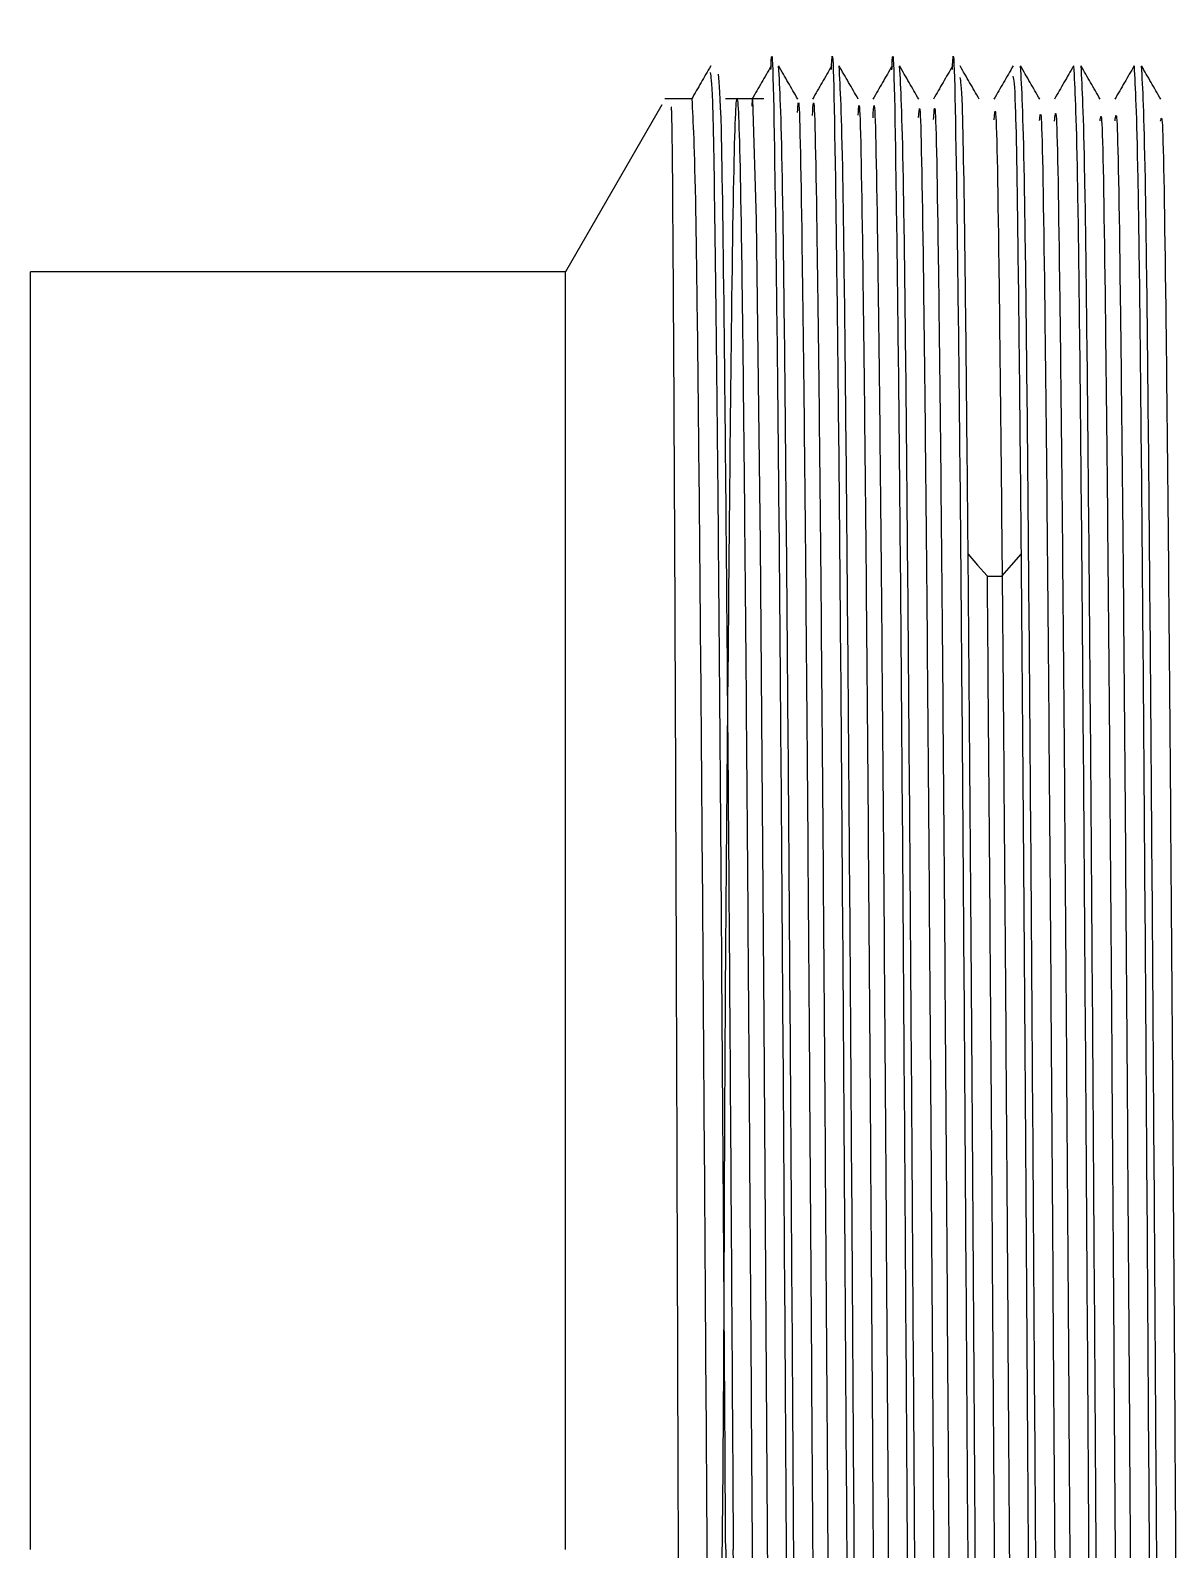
# Model space of a CAD drawing. Header units: millimetres. Extents: x 136 to 282, y 74 to 207.
# Drawn here: x 136.09 to 138.528, y 142.814 to 146.054 of the extents above; entities that cross this region are included whole.
import ezdxf

# ---------------------------------------------------------------- set-up
doc = ezdxf.new("R2010")
doc.units = ezdxf.units.MM

msp = doc.modelspace()

# ---------------------------------------------------------------- linework, layer by layer
at = {"color": 7, "linetype": 'Continuous', "lineweight": 25}
for p, q in [((137.4365, 145.8951), (137.231, 145.5391)), ((137.5005, 145.9077), (137.4431, 145.9077)), ((137.6544, 145.9077), (137.5721, 145.9077)), ((137.231, 145.5391), (136.09, 145.5391)), ((136.09, 142.8141), (136.09, 145.5391)), ((137.231, 142.8141), (137.231, 145.5391)), ((138.1302, 144.8902), (138.1625, 144.8902))]:
    msp.add_line(p, q, dxfattribs=at)
at = {"color": 7, "linetype": 'Continuous', "lineweight": 25, "flags": 128}
for points in [[(137.6292, 145.892), (137.6298, 145.9074), (137.6379, 145.6498), (137.646, 144.9588), (137.654, 143.94), (137.6621, 142.7492), (137.6702, 141.5683), (137.6783, 140.5778), (137.6863, 139.9291), (137.6944, 139.7213), (137.7025, 139.9862), (137.7025, 139.9862)], [(138.0899, 144.9371), (138.11, 144.9137), (138.1302, 144.8903)], [(138.1625, 144.8903), (138.1827, 144.9137), (138.2028, 144.9371)]]:
    msp.add_lwpolyline(points, dxfattribs=at)
at = {"color": 7, "linetype": 'Continuous', "lineweight": 25}
for points, knots in [([(137.6694, 145.9706), (137.6695, 145.973), (137.6723, 146.0578), (137.6777, 145.7777), (137.6858, 145.1187), (137.6938, 144.0539), (137.6992, 143.2274), (137.7019, 142.8141)], [0, 0, 0, 0, 0.00726, 0.255445, 0.50363, 0.751815, 1, 1, 1, 1]), ([(137.7984, 145.9701), (137.7985, 145.9727), (137.8013, 146.0578), (137.8067, 145.7778), (137.8148, 145.1187), (137.8228, 144.0539), (137.8282, 143.2274), (137.8309, 142.8141)], [0, 0, 0, 0, 0.00778, 0.255835, 0.50389, 0.751945, 1, 1, 1, 1]), ([(137.9274, 145.9697), (137.9275, 145.9725), (137.9303, 146.0578), (137.9357, 145.7779), (137.9438, 145.1187), (137.9518, 144.0539), (137.9572, 143.2274), (137.9599, 142.8141)], [0, 0, 0, 0, 0.008175, 0.256131, 0.504088, 0.752044, 1, 1, 1, 1]), ([(138.0564, 145.9701), (138.0565, 145.9727), (138.0593, 146.0578), (138.0647, 145.7778), (138.0728, 145.1187), (138.0808, 144.0539), (138.0862, 143.2274), (138.0889, 142.8141)], [0, 0, 0, 0, 0.007792, 0.255844, 0.503896, 0.751948, 1, 1, 1, 1]), ([(137.5408, 145.9779), (137.5339, 145.9661), (137.5203, 145.9425), (137.5067, 145.919), (137.4999, 145.9072)], [0, 0, 0, 0, 0.499976, 1, 1, 1, 1]), ([(137.5729, 142.8141), (137.5711, 143.0988), (137.5674, 143.6683), (137.5618, 144.4601), (137.5563, 145.1343), (137.5507, 145.6344), (137.5454, 145.9381), (137.542, 145.9557), (137.5404, 145.9638)], [0, 0, 0, 0, 0.170584, 0.341168, 0.511752, 0.682336, 0.85292, 1, 1, 1, 1]), ([(137.5571, 145.9606), (137.559, 145.9392), (137.5631, 145.8935), (137.5694, 145.4398), (137.5759, 144.7322), (137.5825, 143.8231), (137.5868, 143.1504), (137.589, 142.8141)], [0, 0, 0, 0, 0.18049, 0.385367, 0.590245, 0.795122, 1, 1, 1, 1]), ([(137.6698, 145.9779), (137.663, 145.9661), (137.6494, 145.9425), (137.6357, 145.919), (137.6289, 145.9072)], [0, 0, 0, 0, 0.499977, 1, 1, 1, 1]), ([(137.7265, 145.9072), (137.7197, 145.919), (137.706, 145.9427), (137.6924, 145.9664), (137.6855, 145.9782)], [0, 0, 0, 0, 0.499976, 1, 1, 1, 1]), ([(137.718, 142.8141), (137.7153, 143.2287), (137.71, 144.0577), (137.7019, 145.1034), (137.6938, 145.835), (137.6885, 145.9301), (137.6858, 145.9776)], [0, 0, 0, 0, 0.250012, 0.500023, 0.750034, 1, 1, 1, 1]), ([(137.7988, 145.9781), (137.792, 145.9663), (137.7784, 145.9426), (137.7647, 145.919), (137.7579, 145.9071)], [0, 0, 0, 0, 0.500024, 1, 1, 1, 1]), ([(137.8555, 145.9073), (137.8487, 145.9192), (137.835, 145.9428), (137.8214, 145.9665), (137.8145, 145.9783)], [0, 0, 0, 0, 0.499977, 1, 1, 1, 1]), ([(137.847, 142.8141), (137.8443, 143.2287), (137.839, 144.0577), (137.8309, 145.1034), (137.8228, 145.835), (137.8175, 145.9301), (137.8148, 145.9776)], [0, 0, 0, 0, 0.250012, 0.500023, 0.750034, 1, 1, 1, 1]), ([(137.9278, 145.9782), (137.921, 145.9664), (137.9074, 145.9427), (137.8937, 145.919), (137.8869, 145.9072)], [0, 0, 0, 0, 0.499978, 1, 1, 1, 1]), ([(137.9845, 145.9072), (137.9777, 145.9191), (137.964, 145.9427), (137.9504, 145.9664), (137.9435, 145.9782)], [0, 0, 0, 0, 0.500023, 1, 1, 1, 1]), ([(137.976, 142.8141), (137.9733, 143.2287), (137.968, 144.0577), (137.9599, 145.1034), (137.9518, 145.835), (137.9465, 145.9301), (137.9438, 145.9776)], [0, 0, 0, 0, 0.250012, 0.500023, 0.750034, 1, 1, 1, 1]), ([(138.0568, 145.9782), (138.05, 145.9663), (138.0364, 145.9427), (138.0227, 145.919), (138.0159, 145.9072)], [0, 0, 0, 0, 0.499977, 1, 1, 1, 1]), ([(138.1135, 145.9072), (138.1067, 145.919), (138.093, 145.9426), (138.0794, 145.9663), (138.0726, 145.9781)], [0, 0, 0, 0, 0.500023, 1, 1, 1, 1]), ([(138.0899, 144.9372), (138.0879, 145.1519), (138.0838, 145.5815), (138.078, 145.929), (138.0744, 145.9457), (138.0728, 145.953)], [0, 0, 0, 0, 0.360054, 0.720107, 1, 1, 1, 1]), ([(138.1859, 145.9781), (138.179, 145.9663), (138.1654, 145.9426), (138.1517, 145.919), (138.1449, 145.9071)], [0, 0, 0, 0, 0.5, 1, 1, 1, 1]), ([(138.1854, 145.9561), (138.1871, 145.9488), (138.1908, 145.9325), (138.1966, 145.5818), (138.2007, 145.152), (138.2028, 144.9372)], [0, 0, 0, 0, 0.289847, 0.644923, 1, 1, 1, 1]), ([(138.2425, 145.9072), (138.2357, 145.9191), (138.222, 145.9427), (138.2084, 145.9664), (138.2016, 145.9782)], [0, 0, 0, 0, 0.500023, 1, 1, 1, 1]), ([(138.234, 142.8141), (138.2313, 143.2287), (138.226, 144.0577), (138.2179, 145.1034), (138.2098, 145.835), (138.2045, 145.9301), (138.2018, 145.9776)], [0, 0, 0, 0, 0.2500115, 0.500023, 0.7500345, 1, 1, 1, 1]), ([(138.3148, 145.978), (138.3079, 145.9662), (138.2943, 145.9426), (138.2807, 145.919), (138.2739, 145.9072)], [0, 0, 0, 0, 0.5, 1, 1, 1, 1]), ([(138.3147, 145.9776), (138.3173, 145.9301), (138.3227, 145.835), (138.3308, 145.1034), (138.3388, 144.0577), (138.3442, 143.2287), (138.3469, 142.8141)], [0, 0, 0, 0, 0.249949, 0.499966, 0.749983, 1, 1, 1, 1]), ([(138.3715, 145.9071), (138.3647, 145.919), (138.351, 145.9426), (138.3374, 145.9663), (138.3306, 145.9781)], [0, 0, 0, 0, 0.499976, 1, 1, 1, 1]), ([(138.363, 142.8141), (138.3603, 143.2287), (138.355, 144.0577), (138.3469, 145.1034), (138.3388, 145.835), (138.3335, 145.9301), (138.3308, 145.9776)], [0, 0, 0, 0, 0.2500115, 0.500023, 0.7500345, 1, 1, 1, 1]), ([(138.4438, 145.9779), (138.437, 145.9661), (138.4233, 145.9426), (138.4097, 145.919), (138.4029, 145.9072)], [0, 0, 0, 0, 0.499977, 1, 1, 1, 1]), ([(138.4436, 145.9776), (138.4463, 145.9301), (138.4517, 145.835), (138.4598, 145.1034), (138.4678, 144.0577), (138.4732, 143.2287), (138.4759, 142.8141)], [0, 0, 0, 0, 0.249949, 0.499966, 0.749983, 1, 1, 1, 1]), ([(138.5005, 145.9072), (138.4937, 145.919), (138.48, 145.9427), (138.4664, 145.9663), (138.4596, 145.9782)], [0, 0, 0, 0, 0.499976, 1, 1, 1, 1]), ([(138.492, 142.8141), (138.4893, 143.2287), (138.484, 144.0577), (138.4759, 145.1034), (138.4678, 145.835), (138.4625, 145.9301), (138.4598, 145.9776)], [0, 0, 0, 0, 0.250012, 0.500023, 0.750034, 1, 1, 1, 1]), ([(137.6617, 139.7489), (137.5971, 139.7446), (137.4228, 139.733), (137.8143, 139.9191), (137.3622, 140.1933), (137.6204, 140.7291), (137.5381, 141.641), (137.5691, 142.7014), (137.5698, 143.7721), (137.5786, 144.7311), (137.5852, 145.4648), (137.5924, 145.8872), (137.5994, 145.9487), (137.6065, 145.6421), (137.6135, 145.0034), (137.6206, 144.1076), (137.6277, 143.0599), (137.6348, 141.9833), (137.6418, 141.0046), (137.6489, 140.2368), (137.656, 139.778), (137.663, 139.652), (137.6678, 139.8748), (137.6701, 139.9862)], [0, 0, 0, 0, 0.0231961, 0.0625774, 0.0766008, 0.127902, 0.1792035, 0.2305049, 0.2818062, 0.3331073, 0.3844081, 0.4357087, 0.487009, 0.538309, 0.5896086, 0.640908, 0.6922072, 0.7435062, 0.7948051, 0.8461039, 0.8974027, 0.9487018, 1, 1, 1, 1]), ([(137.7263, 145.879), (137.7268, 145.8872), (137.7296, 145.9394), (137.7349, 145.6669), (137.7421, 145.0704), (137.7492, 144.1671), (137.7564, 143.1082), (137.7636, 142.0121), (137.7708, 141.0109), (137.778, 140.2399), (137.7847, 139.7742), (137.7889, 139.7592), (137.7908, 139.7526)], [0, 0, 0, 0, 0.020822, 0.132284, 0.243746, 0.355207, 0.466667, 0.578127, 0.689586, 0.801044, 0.912502, 1, 1, 1, 1]), ([(137.4721, 142.8141), (137.4709, 143.1732), (137.4686, 143.8908), (137.4651, 144.842), (137.4615, 145.5364), (137.4585, 145.9104), (137.4567, 145.8909), (137.456, 145.8839)], [0, 0, 0, 0, 0.219522, 0.438617, 0.657284, 0.875524, 1, 1, 1, 1]), ([(137.5005, 145.9078), (137.5032, 145.8589), (137.5086, 145.7611), (137.5167, 145.0374), (137.5248, 144.0076), (137.5329, 142.787), (137.5409, 141.5704), (137.549, 140.5529), (137.557, 139.8515), (137.5623, 139.7679), (137.5649, 139.7267)], [0, 0, 0, 0, 0.125441, 0.2508831, 0.3763264, 0.501771, 0.6272169, 0.752664, 0.8781122, 1, 1, 1, 1]), ([(137.7581, 145.872), (137.7587, 145.8838), (137.7617, 145.942), (137.7671, 145.6692), (137.7743, 145.0698), (137.7815, 144.1672), (137.7887, 143.1081), (137.7959, 142.0122), (137.8031, 141.0106), (137.8103, 140.2408), (137.8168, 139.7819), (137.8209, 139.7656), (137.8226, 139.7588)], [0, 0, 0, 0, 0.028209, 0.139669, 0.251128, 0.362587, 0.474046, 0.585503, 0.69696, 0.808416, 0.919872, 1, 1, 1, 1]), ([(137.8553, 145.8727), (137.8559, 145.8823), (137.8589, 145.9311), (137.8643, 145.6431), (137.8714, 145.0268), (137.8786, 144.1121), (137.8858, 143.0476), (137.893, 141.9535), (137.9002, 140.961), (137.9074, 140.2061), (137.9139, 139.7636), (137.9181, 139.7596), (137.9198, 139.7578)], [0, 0, 0, 0, 0.02724, 0.138669, 0.250099, 0.36153, 0.472962, 0.584394, 0.695826, 0.807258, 0.91869, 1, 1, 1, 1]), ([(137.8871, 145.8672), (137.8879, 145.88), (137.891, 145.9343), (137.8965, 145.6452), (137.9037, 145.0263), (137.9109, 144.1122), (137.9181, 143.0475), (137.9253, 141.9536), (137.9325, 140.9607), (137.9397, 140.2071), (137.9461, 139.7708), (137.95, 139.765), (137.9516, 139.7627)], [0, 0, 0, 0, 0.034586, 0.146013, 0.257442, 0.368871, 0.4803, 0.59173, 0.70316, 0.814591, 0.926021, 1, 1, 1, 1]), ([(137.9843, 145.8679), (137.985, 145.8781), (137.9881, 145.9224), (137.9937, 145.6179), (138.0008, 144.9824), (138.008, 144.0565), (138.0152, 142.9868), (138.0224, 141.8953), (138.0296, 140.9119), (138.0368, 140.1735), (138.0432, 139.7537), (138.0472, 139.7598), (138.0488, 139.7622)], [0, 0, 0, 0, 0.033292, 0.144762, 0.256231, 0.367701, 0.479171, 0.590641, 0.702112, 0.813583, 0.925055, 1, 1, 1, 1]), ([(138.0161, 145.8638), (138.017, 145.8769), (138.0203, 145.9262), (138.0259, 145.6198), (138.0331, 144.9819), (138.0403, 144.0566), (138.0475, 142.9868), (138.0547, 141.8954), (138.0619, 140.9116), (138.0691, 140.1746), (138.0753, 139.7604), (138.0792, 139.7642), (138.0806, 139.7657)], [0, 0, 0, 0, 0.040594, 0.15206, 0.263527, 0.374994, 0.486461, 0.597929, 0.709397, 0.820865, 0.932334, 1, 1, 1, 1]), ([(138.1454, 145.8631), (138.1463, 145.8743), (138.1496, 145.9147), (138.1553, 145.6054), (138.1601, 145.1287), (138.1625, 144.8903)], [0, 0, 0, 0, 0.161197, 0.580599, 1, 1, 1, 1]), ([(138.2741, 145.8604), (138.2753, 145.8723), (138.2788, 145.9092), (138.2847, 145.5657), (138.2919, 144.891), (138.2991, 143.9441), (138.3063, 142.8651), (138.3135, 141.7798), (138.3207, 140.8153), (138.3279, 140.1126), (138.3338, 139.7399), (138.3374, 139.7609), (138.3386, 139.7679)], [0, 0, 0, 0, 0.052694, 0.164158, 0.275623, 0.387087, 0.498551, 0.610015, 0.72148, 0.832945, 0.944411, 1, 1, 1, 1]), ([(138.2423, 145.8618), (138.2433, 145.8714), (138.2467, 145.9044), (138.2524, 145.5642), (138.2596, 144.8914), (138.2668, 143.9439), (138.274, 142.8651), (138.2812, 141.7798), (138.2884, 140.8157), (138.2956, 140.1113), (138.3017, 139.7344), (138.3055, 139.7585), (138.3068, 139.7672)], [0, 0, 0, 0, 0.045509, 0.156978, 0.268446, 0.379914, 0.491383, 0.602851, 0.714319, 0.825789, 0.937258, 1, 1, 1, 1]), ([(138.3713, 145.8606), (138.3724, 145.8689), (138.3759, 145.895), (138.3818, 145.5356), (138.389, 144.8449), (138.3962, 143.8871), (138.4034, 142.8043), (138.4106, 141.7225), (138.4178, 140.7686), (138.425, 140.0818), (138.431, 139.725), (138.4346, 139.7571), (138.4358, 139.768)], [0, 0, 0, 0, 0.051567, 0.163014, 0.274461, 0.385908, 0.497353, 0.608798, 0.720243, 0.831686, 0.943129, 1, 1, 1, 1]), ([(138.4031, 145.8606), (138.4044, 145.8708), (138.4081, 145.9003), (138.4141, 145.5371), (138.4213, 144.8446), (138.4285, 143.8872), (138.4357, 142.8042), (138.4429, 141.7226), (138.4501, 140.7682), (138.4572, 140.0832), (138.4631, 139.73), (138.4666, 139.7586), (138.4676, 139.7674)], [0, 0, 0, 0, 0.058702, 0.17015, 0.281597, 0.393044, 0.50449, 0.615935, 0.72738, 0.838824, 0.950267, 1, 1, 1, 1]), ([(138.5003, 145.8604), (138.5016, 145.8667), (138.5052, 145.8853), (138.5112, 145.5059), (138.5184, 144.7976), (138.5256, 143.8298), (138.5328, 142.7434), (138.54, 141.6658), (138.5472, 140.7222), (138.5544, 140.0533), (138.5603, 139.716), (138.5637, 139.7552), (138.5648, 139.7675)], [0, 0, 0, 0, 0.057728, 0.169149, 0.280571, 0.391994, 0.503417, 0.614841, 0.726264, 0.837688, 0.949112, 1, 1, 1, 1]), ([(138.105, 142.8141), (138.1025, 143.206), (138.0975, 143.9898), (138.0924, 144.6214), (138.0899, 144.9372)], [0, 0, 0, 0, 0.5, 1, 1, 1, 1]), ([(138.2028, 144.9372), (138.2053, 144.6214), (138.2104, 143.9898), (138.2154, 143.206), (138.2179, 142.8141)], [0, 0, 0, 0, 0.5, 1, 1, 1, 1]), ([(138.1302, 144.8902), (138.1326, 144.5979), (138.1374, 144.0131), (138.1446, 142.9226), (138.1518, 141.8382), (138.159, 140.8631), (138.1662, 140.1418), (138.1725, 139.7437), (138.1763, 139.7592), (138.1778, 139.7652)], [0, 0, 0, 0, 0.151087, 0.302174, 0.453262, 0.604351, 0.755441, 0.90653, 1, 1, 1, 1]), ([(138.1625, 144.8903), (138.1649, 144.5979), (138.1697, 144.0131), (138.1769, 142.9226), (138.1841, 141.8383), (138.1913, 140.8627), (138.1985, 140.143), (138.2046, 139.7498), (138.2083, 139.7627), (138.2096, 139.7672)], [0, 0, 0, 0, 0.152581, 0.305162, 0.457744, 0.610327, 0.76291, 0.915494, 1, 1, 1, 1]), ([(137.4842, 139.8913), (137.4832, 140.0362), (137.4812, 140.3256), (137.4782, 141.0396), (137.4751, 141.8861), (137.4731, 142.5049), (137.4721, 142.8141)], [0, 0, 0, 0, 0.2506229, 0.5008305, 0.7506228, 1, 1, 1, 1]), ([(137.5729, 142.8141), (137.5756, 142.3995), (137.581, 141.5704), (137.589, 140.5252), (137.597, 139.7991), (137.6023, 139.7045), (137.6049, 139.658)], [0, 0, 0, 0, 0.251947, 0.503893, 0.75584, 1, 1, 1, 1]), ([(137.6213, 139.6717), (137.6207, 139.6658), (137.6185, 139.6412), (137.6145, 139.7969), (137.6094, 140.1323), (137.6043, 140.6462), (137.5992, 141.2897), (137.5941, 142.0279), (137.5907, 142.552), (137.589, 142.8141)], [0, 0, 0, 0, 0.050507, 0.208756, 0.367004, 0.525253, 0.683502, 0.841751, 1, 1, 1, 1]), ([(137.7019, 142.8141), (137.7036, 142.552), (137.707, 142.0279), (137.7121, 141.2897), (137.7172, 140.6462), (137.7223, 140.1323), (137.7274, 139.797), (137.7313, 139.6413), (137.7336, 139.6658), (137.7341, 139.6717)], [0, 0, 0, 0, 0.158297, 0.316595, 0.474892, 0.63319, 0.791487, 0.949785, 1, 1, 1, 1]), ([(137.7503, 139.6506), (137.7476, 139.6981), (137.7422, 139.7932), (137.7342, 140.5248), (137.7261, 141.5705), (137.7207, 142.3996), (137.718, 142.8141)], [0, 0, 0, 0, 0.249949, 0.499966, 0.749983, 1, 1, 1, 1]), ([(137.8309, 142.8141), (137.8336, 142.3995), (137.839, 141.5704), (137.847, 140.5252), (137.855, 139.7992), (137.8603, 139.7047), (137.8629, 139.6581)], [0, 0, 0, 0, 0.251988, 0.503977, 0.755965, 1, 1, 1, 1]), ([(137.8793, 139.6506), (137.8766, 139.6981), (137.8712, 139.7932), (137.8632, 140.5248), (137.8551, 141.5705), (137.8497, 142.3996), (137.847, 142.8141)], [0, 0, 0, 0, 0.249949, 0.499966, 0.749983, 1, 1, 1, 1]), ([(137.9599, 142.8141), (137.9626, 142.3995), (137.968, 141.5704), (137.976, 140.5252), (137.984, 139.7991), (137.9893, 139.7046), (137.9919, 139.658)], [0, 0, 0, 0, 0.251959, 0.503919, 0.755878, 1, 1, 1, 1]), ([(138.0083, 139.6506), (138.0056, 139.6981), (138.0002, 139.7932), (137.9922, 140.5248), (137.9841, 141.5705), (137.9787, 142.3996), (137.976, 142.8141)], [0, 0, 0, 0, 0.249949, 0.499966, 0.749983, 1, 1, 1, 1]), ([(138.0889, 142.8141), (138.0916, 142.3995), (138.097, 141.5704), (138.105, 140.5252), (138.113, 139.7994), (138.1183, 139.7048), (138.1209, 139.6583)], [0, 0, 0, 0, 0.25204, 0.504079, 0.756119, 1, 1, 1, 1]), ([(138.1373, 139.6506), (138.1346, 139.6981), (138.1292, 139.7932), (138.1212, 140.5248), (138.1131, 141.5705), (138.1077, 142.3996), (138.105, 142.8141)], [0, 0, 0, 0, 0.249949, 0.499966, 0.749983, 1, 1, 1, 1]), ([(138.2179, 142.8141), (138.2206, 142.3996), (138.226, 141.5705), (138.234, 140.5248), (138.2421, 139.7932), (138.2475, 139.6981), (138.2502, 139.6506)], [0, 0, 0, 0, 0.250012, 0.500023, 0.750034, 1, 1, 1, 1]), ([(138.2663, 139.6506), (138.2636, 139.6981), (138.2582, 139.7932), (138.2502, 140.5248), (138.2421, 141.5705), (138.2367, 142.3996), (138.234, 142.8141)], [0, 0, 0, 0, 0.249949, 0.499966, 0.749983, 1, 1, 1, 1]), ([(138.3469, 142.8141), (138.3496, 142.3996), (138.355, 141.5705), (138.363, 140.5248), (138.3711, 139.7932), (138.3765, 139.6981), (138.3792, 139.6506)], [0, 0, 0, 0, 0.250012, 0.500023, 0.750034, 1, 1, 1, 1]), ([(138.3953, 139.6506), (138.3926, 139.6981), (138.3872, 139.7932), (138.3792, 140.5248), (138.3711, 141.5705), (138.3657, 142.3996), (138.363, 142.8141)], [0, 0, 0, 0, 0.249949, 0.499966, 0.749983, 1, 1, 1, 1]), ([(138.4759, 142.8141), (138.4786, 142.3996), (138.484, 141.5705), (138.492, 140.5248), (138.5001, 139.7932), (138.5055, 139.6981), (138.5081, 139.6506)], [0, 0, 0, 0, 0.250012, 0.500023, 0.750034, 1, 1, 1, 1]), ([(138.5243, 139.6992), (138.5232, 139.6883), (138.5197, 139.6534), (138.5138, 140.0123), (138.5065, 140.7151), (138.4993, 141.6986), (138.4944, 142.4423), (138.492, 142.8141)], [0, 0, 0, 0, 0.10121, 0.325908, 0.550605, 0.775303, 1, 1, 1, 1])]:
    msp.add_open_spline(points, degree=3, knots=knots, dxfattribs=at)

doc.saveas('drawing.dxf')
